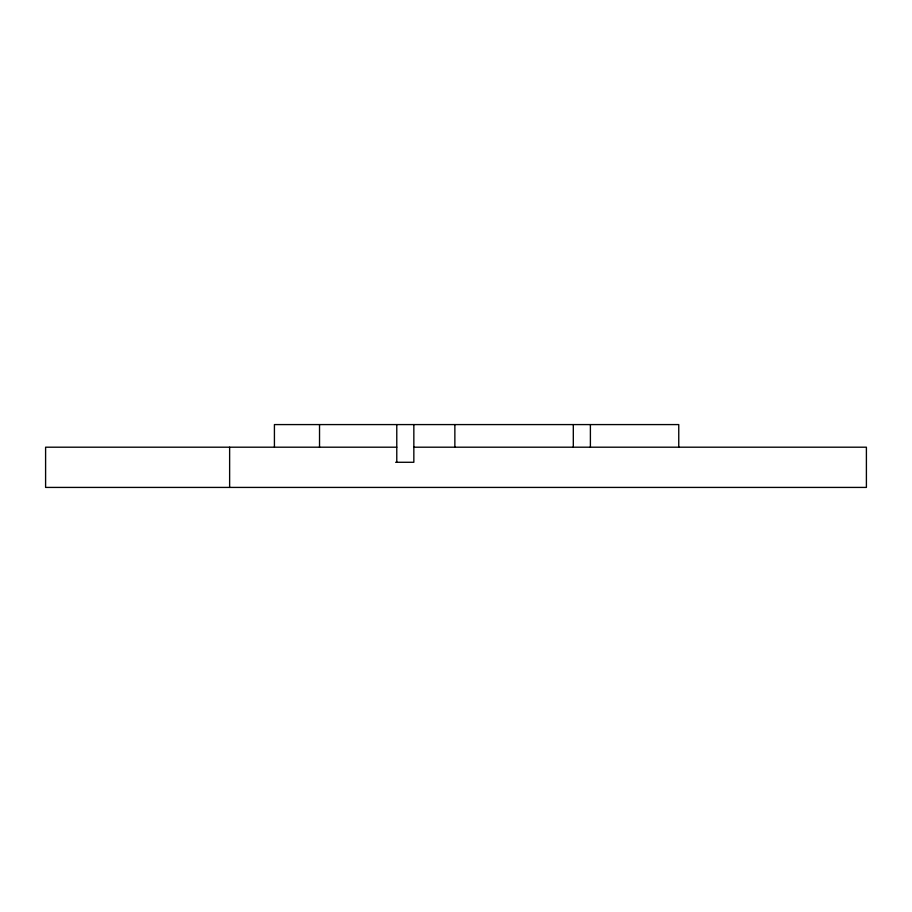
<?xml version="1.0" encoding="UTF-8"?>
<svg xmlns="http://www.w3.org/2000/svg" width="912" height="912" viewBox="0 0 912 912"><rect width="100%" height="100%" fill="white"/><g stroke="black" fill="none" stroke-linecap="round" stroke-linejoin="round"><path stroke-width="1.37" d="M396.777 447.199L45.6 447.199L45.6 487.418L866.4 487.418L866.4 447.199L413.843 447.199M395.626 462.281L413.843 462.281L413.843 424.582M678.756 447.199L678.756 424.582L274.421 424.582L274.421 446.926M590.395 424.582L590.395 447.199M573.306 424.582L573.306 447.199M454.86 424.582L454.86 447.199M396.777 424.582L396.777 462.281M319.531 424.582L319.531 447.199M229.63 447.199L229.63 487.418"/></g></svg>
